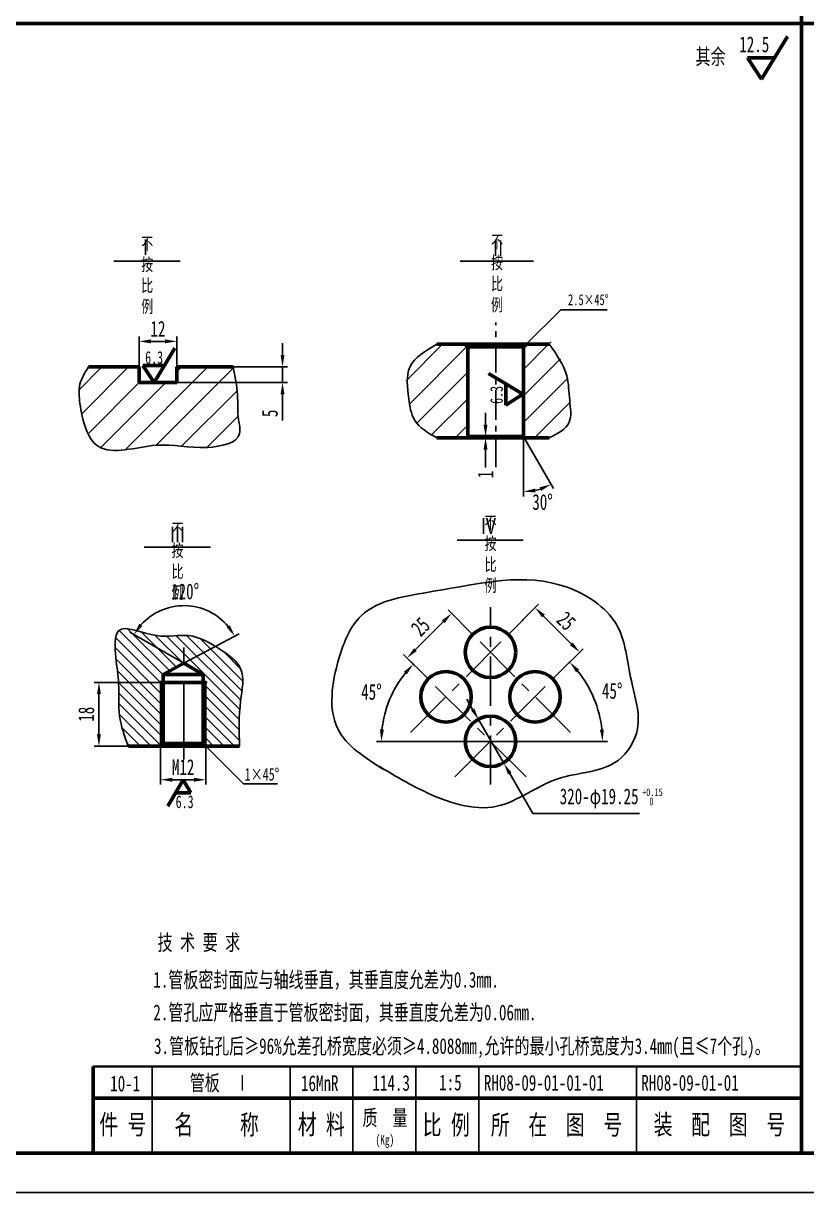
# Model space of a CAD drawing. Header units: millimetres. Extents: x 23903 to 90356, y -5632 to 81432.
# Drawn here: x 55158 to 57148, y 51807 to 54777 of the extents above; entities that cross this region are included whole.
import ezdxf

# ---------------------------------------------------------------- set-up
doc = ezdxf.new("R2010")
doc.units = ezdxf.units.MM
for name, pattern in [('ACAD_ISO04W100', [30.5, 24, -3, 0.5, -3]), ('CENTER', [50.8, 31.75, -6.35, 6.35, -6.35]), ('CENTERX2', [4, 2.5, -0.5, 0.5, -0.5]), ('PHANTOM2', [31.75, 15.875, -3.175, 3.175, -3.175, 3.175, -3.175])]:
    doc.linetypes.add(name, pattern=pattern)
doc.layers.get('0').update_dxf_attribs({"lineweight": 60})
doc.layers.get('DEFPOINTS').update_dxf_attribs({"color": 6, "linetype": 'PHANTOM2', "lineweight": 25})
doc.layers.add('CCX', color=3, linetype='Continuous', lineweight=25)
doc.layers.add('DD', color=4, linetype='CENTER', lineweight=25)
doc.styles.add('HZ', font='SIMFANG.TTF', dxfattribs={"width": 0.7})
doc.styles.add('HZ123', font='SIMFANG.TTF', dxfattribs={"width": 0.7, "height": 2.5})
doc.styles.add('WZ5', font='SIMFANG.TTF', dxfattribs={"width": 0.7})
doc.dimstyles.new('ISO-25', dxfattribs={"dimscale": 10, "dimtxt": 4, "dimasz": 3, "dimexe": 1.25, "dimexo": 0, "dimgap": 1.2, "dimtad": 0, "dimdec": 0, "dimtxsty": 'HZ', "dimcen": 2.5, "dimadec": 0, "dimazin": 0, "dimtfac": 1, "dimtdec": 0, "dimtmove": 0, "dimatfit": 3, "dimfxl": 1, "dimarcsym": 0})
doc.dimstyles.new('ISO-25$0', dxfattribs={"dimscale": 10, "dimtxt": 4, "dimasz": 3, "dimexe": 1.25, "dimexo": 0, "dimgap": 1.2, "dimtad": 1, "dimdec": 0, "dimtxsty": 'HZ', "dimcen": 0, "dimclrd": 256, "dimclrt": 256, "dimadec": 0, "dimazin": 0, "dimtfac": 1, "dimtdec": 0, "dimtmove": 0, "dimatfit": 2, "dimfxl": 1, "dimlwd": -1, "dimarcsym": 0})
doc.dimstyles.new('ISO-25$2', dxfattribs={"dimscale": 10, "dimtxt": 4, "dimasz": 3, "dimexe": 1.25, "dimexo": 0, "dimgap": 1.5, "dimtad": 2, "dimtih": 1, "dimtoh": 1, "dimdec": 0, "dimdsep": 46, "dimtxsty": 'HZ', "dimcen": 3, "dimadec": 0, "dimazin": 0, "dimtfac": 1, "dimtdec": 0, "dimtmove": 0, "dimatfit": 3, "dimfxl": 1, "dimarcsym": 0})
doc.dimstyles.new('ISO-25$3', dxfattribs={"dimscale": 10, "dimtxt": 4, "dimasz": 3, "dimexe": 1.25, "dimexo": 0, "dimgap": 1.5, "dimtad": 2, "dimtih": 1, "dimtoh": 1, "dimdec": 0, "dimdsep": 46, "dimtxsty": 'HZ', "dimcen": -2.5, "dimadec": 0, "dimazin": 0, "dimtfac": 1, "dimtdec": 0, "dimtmove": 0, "dimatfit": 3, "dimldrblk": 'NONE', "dimfxl": 1, "dimarcsym": 0})
pattern_1 = [(45, (41081.82, 23464.42), (-33.67596, 33.67596), [])]

# ---------------------------------------------------------------- blocks, each defined once
blk = doc.blocks.new('*D127')
at = {"layer": 'CCX', "color": 0, "lineweight": -2}
blk.add_line((56551.8, 52953.4), (56642, 52953.4), dxfattribs=at)
blk.add_arc((56344.8, 52953.4), 284.6, 6.0419, 38.9581, dxfattribs=at)
at = {"layer": 'CCX', "color": 0}
for points in [[(56562.4, 53129), (56569.9, 53135.7), (56546.1, 53154.6)], [(56632.9, 52983.6), (56622.9, 52983.1), (56629.5, 52953.4)]]:
    blk.add_solid(points, dxfattribs=at)
at = {"layer": 'DEFPOINTS', "color": 0}
for p in [(56548.5, 53157), (56619.8, 53027), (56137.9, 52953.4), (56551.8, 52953.4), (56254.3, 52862.9)]:
    blk.add_point(p, dxfattribs=at)
at = {"layer": 'CCX', "color": 0, "insert": (56654, 53081.4), "char_height": 40, "attachment_point": 5, "style": 'HZ'}
blk.add_mtext('45°', dxfattribs=at)
blk = doc.blocks.new('*D128')
at = {"layer": 'CCX', "color": 0, "lineweight": -2}
blk.add_line((56137.9, 52953.4), (56054.9, 52953.4), dxfattribs=at)
blk.add_arc((56344.8, 52953.4), 277.4, 141.1991, 173.8009, dxfattribs=at)
at = {"layer": 'CCX', "color": 0}
for points in [[(56124.9, 53130.5), (56132.4, 53123.9), (56148.7, 53149.5)], [(56074, 52983.1), (56064, 52983.6), (56067.4, 52953.4)]]:
    blk.add_solid(points, dxfattribs=at)
at = {"layer": 'DEFPOINTS', "color": 0}
for p in [(56141.2, 53157), (56104.6, 53092.1), (56137.9, 52953.4), (56551.8, 52953.4), (56435.3, 52862.9)]:
    blk.add_point(p, dxfattribs=at)
at = {"layer": 'CCX', "color": 0, "insert": (56042.3, 53078.7), "char_height": 40, "attachment_point": 5, "style": 'HZ'}
blk.add_mtext('45°', dxfattribs=at)
blk = doc.blocks.new('*D129')
at = {"layer": 'CCX', "color": 0, "lineweight": -2}
for p, q in [((56390.2, 53225), (56467.1, 53301.9)), ((56503.4, 53111.9), (56580.2, 53188.8))]:
    blk.add_line(p, q, dxfattribs=at)
at = {"layer": 'CCX'}
blk.add_line((56479.4, 53271.8), (56550.2, 53201.1), dxfattribs=at)
for points in [[(56483, 53275.4), (56475.9, 53268.3), (56458.2, 53293)], [(56553.7, 53204.7), (56546.6, 53197.6), (56571.4, 53179.9)]]:
    blk.add_solid(points, dxfattribs=at)
at = {"layer": 'DEFPOINTS', "color": 0}
for p in [(56390.2, 53225), (56571.4, 53179.9), (56503.4, 53111.9)]:
    blk.add_point(p, dxfattribs=at)
at = {"layer": 'CCX', "insert": (56537.4, 53259.1), "char_height": 40, "attachment_point": 5, "rotation": 315, "style": 'HZ'}
blk.add_mtext('25', dxfattribs=at)
blk = doc.blocks.new('*D130')
at = {"layer": 'CCX', "color": 0, "lineweight": -2}
for p, q in [((56299.4, 53225), (56237.2, 53287.3)), ((56186.3, 53111.9), (56124.1, 53174.1))]:
    blk.add_line(p, q, dxfattribs=at)
at = {"layer": 'CCX'}
blk.add_line((56154.1, 53186.5), (56224.8, 53257.2), dxfattribs=at)
for points in [[(56221.3, 53260.8), (56228.4, 53253.7), (56246, 53278.4)], [(56150.6, 53190), (56157.7, 53183), (56132.9, 53165.3)]]:
    blk.add_solid(points, dxfattribs=at)
at = {"layer": 'DEFPOINTS', "color": 0}
for p in [(56246, 53278.4), (56299.4, 53225), (56186.3, 53111.9)]:
    blk.add_point(p, dxfattribs=at)
at = {"layer": 'CCX', "insert": (56166.9, 53244.5), "char_height": 40, "attachment_point": 5, "rotation": 45, "style": 'HZ'}
blk.add_mtext('25', dxfattribs=at)
blk = doc.blocks.new('*D131')
at = {"layer": 'CCX', "color": 0, "lineweight": -2}
for p, q in [((56332.2, 53757.6), (56332.2, 53787.6)), ((56287, 53727.6), (56344.7, 53727.6)), ((56332.2, 53727.6), (56332.2, 53724.3)), ((56285.1, 53724.3), (56344.7, 53724.3)), ((56332.2, 53694.3), (56332.2, 53648.8))]:
    blk.add_line(p, q, dxfattribs=at)
at = {"layer": 'CCX', "color": 0}
for points in [[(56327.2, 53757.6), (56337.2, 53757.6), (56332.2, 53727.6)], [(56327.2, 53694.3), (56337.2, 53694.3), (56332.2, 53724.3)]]:
    blk.add_solid(points, dxfattribs=at)
at = {"layer": 'DEFPOINTS', "color": 0}
for p in [(56287, 53727.6), (56332.2, 53727.6), (56285.1, 53724.3)]:
    blk.add_point(p, dxfattribs=at)
at = {"layer": 'CCX', "color": 0, "insert": (56332.2, 53631.3), "char_height": 40, "attachment_point": 5, "rotation": 90, "style": 'HZ'}
blk.add_mtext('1', dxfattribs=at)
blk = doc.blocks.new('*D132')
at = {"layer": 'CCX', "color": 0, "lineweight": -2}
for p, q in [((56428.9, 53727.6), (56428.9, 53575)), ((56477, 53644.3), (56505.2, 53595.5))]:
    blk.add_line(p, q, dxfattribs=at)
blk.add_arc((56428.9, 53727.6), 140, 282.2974, 287.7026, dxfattribs=at)
at = {"layer": 'CCX', "color": 0}
for points in [[(56459.3, 53585.8), (56458.2, 53595.7), (56428.9, 53587.5)], [(56469.5, 53598.7), (56473.5, 53589.6), (56498.9, 53606.3)]]:
    blk.add_solid(points, dxfattribs=at)
at = {"layer": 'DEFPOINTS', "color": 0}
for p in [(56428.9, 53955.3), (56428.9, 53727.6), (56430.8, 53724.3), (56477, 53644.3), (56453.2, 53589.7)]:
    blk.add_point(p, dxfattribs=at)
at = {"layer": 'CCX', "color": 0, "insert": (56477.2, 53561.1), "char_height": 40, "attachment_point": 5, "style": 'HZ'}
blk.add_mtext('30°', dxfattribs=at)
blk = doc.blocks.new('*D95')
at = {"layer": 'CCX', "color": 0, "lineweight": -2}
for p, q in [((55451.9, 53904.6), (55451.9, 53981.9)), ((55547.9, 53904.6), (55547.9, 53981.9))]:
    blk.add_line(p, q, dxfattribs=at)
at = {"layer": 'CCX'}
blk.add_line((55481.9, 53969.4), (55517.9, 53969.4), dxfattribs=at)
for points in [[(55481.9, 53974.4), (55481.9, 53964.4), (55451.9, 53969.4)], [(55517.9, 53974.4), (55517.9, 53964.4), (55547.9, 53969.4)]]:
    blk.add_solid(points, dxfattribs=at)
at = {"layer": 'DEFPOINTS', "color": 0}
for p in [(55547.9, 53969.4), (55451.9, 53904.6), (55547.9, 53904.6)]:
    blk.add_point(p, dxfattribs=at)
at = {"layer": 'CCX', "insert": (55499.9, 54001.4), "char_height": 40, "attachment_point": 5, "style": 'HZ'}
blk.add_mtext('12', dxfattribs=at)
blk = doc.blocks.new('*D96')
at = {"layer": 'CCX'}
for p, q in [((55816.4, 53934.6), (55816.4, 53964.6)), ((55816.4, 53904.6), (55816.4, 53864.6)), ((55816.4, 53834.6), (55816.4, 53768.3))]:
    blk.add_line(p, q, dxfattribs=at)
at = {"layer": 'CCX', "color": 0, "lineweight": -2}
for p, q in [((55690.7, 53904.6), (55828.9, 53904.6)), ((55547.9, 53864.6), (55828.9, 53864.6))]:
    blk.add_line(p, q, dxfattribs=at)
at = {"layer": 'CCX'}
for points in [[(55811.4, 53934.6), (55821.4, 53934.6), (55816.4, 53904.6)], [(55811.4, 53834.6), (55821.4, 53834.6), (55816.4, 53864.6)]]:
    blk.add_solid(points, dxfattribs=at)
at = {"layer": 'DEFPOINTS', "color": 0}
for p in [(55690.7, 53904.6), (55547.9, 53864.6), (55816.4, 53864.6)]:
    blk.add_point(p, dxfattribs=at)
at = {"layer": 'CCX', "insert": (55784.4, 53786.5), "char_height": 40, "attachment_point": 5, "rotation": 90, "style": 'HZ'}
blk.add_mtext('5', dxfattribs=at)
blk = doc.blocks.new('*D97')
at = {"layer": 'CCX', "color": 0, "lineweight": -2}
for p, q in [((56299.5, 53034.7), (56284.4, 53060.6)), ((56314.5, 53008.7), (56378.8, 52897.6)), ((56452.5, 52770.2), (56393.9, 52871.6)), ((56723.4, 52770.2), (56452.5, 52770.2))]:
    blk.add_line(p, q, dxfattribs=at)
at = {"layer": 'CCX', "color": 0}
for points in [[(56303.8, 53037.2), (56295.1, 53032.2), (56314.5, 53008.7)], [(56398.2, 52874.1), (56389.5, 52869.1), (56378.8, 52897.6)]]:
    blk.add_solid(points, dxfattribs=at)
at = {"layer": 'DEFPOINTS', "color": 0}
for p in [(56314.5, 53008.7), (56378.8, 52897.6)]:
    blk.add_point(p, dxfattribs=at)
at = {"layer": 'CCX', "color": 0, "insert": (56620.9, 52808.3), "char_height": 40, "attachment_point": 5, "style": 'HZ'}
blk.add_mtext('320-φ19.25', dxfattribs=at)
blk = doc.blocks.new('_None')
blk = doc.blocks.new('*D98')
at = {"layer": 'CCX', "color": 0, "lineweight": -2}
for p, q in [((55506.6, 52941.3), (55506.6, 52843.4)), ((55621.3, 52941.3), (55621.3, 52843.4))]:
    blk.add_line(p, q, dxfattribs=at)
at = {"layer": 'CCX'}
blk.add_line((55536.6, 52855.9), (55591.3, 52855.9), dxfattribs=at)
for points in [[(55536.6, 52860.9), (55536.6, 52850.9), (55506.6, 52855.9)], [(55591.3, 52860.9), (55591.3, 52850.9), (55621.3, 52855.9)]]:
    blk.add_solid(points, dxfattribs=at)
at = {"layer": 'DEFPOINTS', "color": 0}
for p in [(55506.6, 52941.3), (55621.3, 52941.3), (55621.3, 52855.9)]:
    blk.add_point(p, dxfattribs=at)
at = {"layer": 'CCX', "insert": (55563.9, 52887.9), "char_height": 40, "attachment_point": 5, "style": 'HZ'}
blk.add_mtext('M12', dxfattribs=at)
blk = doc.blocks.new('*D99')
at = {"layer": 'CCX', "color": 0, "lineweight": -2}
for p, q in [((55506.6, 53103.3), (55337.4, 53103.3)), ((55506.6, 52941.3), (55337.4, 52941.3))]:
    blk.add_line(p, q, dxfattribs=at)
at = {"layer": 'CCX'}
blk.add_line((55349.9, 53073.3), (55349.9, 52971.3), dxfattribs=at)
for points in [[(55344.9, 53073.3), (55354.9, 53073.3), (55349.9, 53103.3)], [(55344.9, 52971.3), (55354.9, 52971.3), (55349.9, 52941.3)]]:
    blk.add_solid(points, dxfattribs=at)
at = {"layer": 'DEFPOINTS', "color": 0}
for p in [(55506.6, 53103.3), (55349.9, 52941.3), (55506.6, 52941.3)]:
    blk.add_point(p, dxfattribs=at)
at = {"layer": 'CCX', "insert": (55317.9, 53022.3), "char_height": 40, "attachment_point": 5, "rotation": 90, "style": 'HZ'}
blk.add_mtext('18', dxfattribs=at)
blk = doc.blocks.new('*D133')
at = {"layer": 'CCX', "color": 0, "lineweight": -2}
for q in [(55428.2, 53231.1), (55706.2, 53226.5)]:
    blk.add_line((55565.9, 53151.6), q, dxfattribs=at)
blk.add_arc((55565.9, 53151.6), 146.5, 39.8442, 138.2493, dxfattribs=at)
at = {"layer": 'CCX', "color": 0}
for points in [[(55460.6, 53246.2), (55452.5, 53252.1), (55439, 53224.9)], [(55682.6, 53248.3), (55674.3, 53242.7), (55695.2, 53220.6)]]:
    blk.add_solid(points, dxfattribs=at)
at = {"layer": 'DEFPOINTS', "color": 0}
for p in [(55619.1, 53288.2), (55565.9, 53151.6), (55565.9, 53151.6), (55513.3, 53123.5), (55614.6, 53123.5)]:
    blk.add_point(p, dxfattribs=at)
at = {"layer": 'CCX', "color": 0, "insert": (55568.9, 53333.9), "char_height": 40, "attachment_point": 5, "style": 'HZ'}
blk.add_mtext('120%%d', dxfattribs=at)

msp = doc.modelspace()

# ---------------------------------------------------------------- hatches: boundary and pattern name
at = {"layer": 'CCX'}
h = msp.add_hatch(dxfattribs=at)
h.set_pattern_fill('ANSI31', color=256, scale=15, style=0)
h.set_pattern_definition(pattern_1)
edge = h.paths.add_edge_path()
edge.add_line((56287, 53955.3), (56280.4, 53961.9))
edge.add_line((56280.4, 53961.9), (56208.4, 53961.9))
edge.add_spline(control_points=[(56208.4, 53961.9), (56208.4, 53991.8), (56114.1, 53895.2), (56137.7, 53834.9), (56145.6, 53759.1), (56185.8, 53736.8), (56208.4, 53724.3)], knot_values=[0, 0, 0, 0, 89.688926, 169.415467, 225.967474, 298.552238, 298.552238, 298.552238, 298.552238], degree=3, periodic=0)
edge.add_line((56208.4, 53724.3), (56285.1, 53724.3))
edge.add_line((56285.1, 53724.3), (56287, 53727.6))
edge.add_line((56287, 53727.6), (56287, 53955.3))
edge = h.paths.add_edge_path()
edge.add_spline(control_points=[(56494.3, 53724.3), (56515.6, 53734.8), (56555.7, 53754.6), (56542.9, 53826.7), (56549.4, 53875), (56494.3, 53992.4), (56494.3, 53961.9)], knot_values=[0, 0, 0, 0, 63.895874, 119.980656, 182.38598, 273.914336, 273.914336, 273.914336, 273.914336], degree=3, periodic=0)
edge.add_line((56494.3, 53961.9), (56435.5, 53961.9))
edge.add_line((56435.5, 53961.9), (56428.9, 53955.3))
edge.add_line((56428.9, 53955.3), (56428.9, 53727.6))
edge.add_line((56428.9, 53727.6), (56430.8, 53724.3))
edge.add_line((56430.8, 53724.3), (56494.3, 53724.3))
h = msp.add_hatch(dxfattribs=at)
h.set_pattern_fill('ANSI31', color=256, scale=15, style=0)
h.set_pattern_definition(pattern_1)
edge = h.paths.add_edge_path()
edge.add_line((55451.9, 53864.6), (55451.9, 53904.6))
edge.add_line((55451.9, 53904.6), (55323.3, 53904.6))
edge.add_spline(control_points=[(55323.3, 53904.6), (55314.4, 53890.3), (55296.5, 53861.6), (55302.6, 53789.6), (55334.1, 53661.6), (55499.6, 53721.6), (55599.3, 53689.8), (55718, 53713.3), (55700.7, 53781.2), (55705, 53836.3), (55695.7, 53880.8), (55690.7, 53904.6)], knot_values=[0, 0, 0, 0, 49.033948, 98.007296, 216.274077, 363.350673, 494.176321, 583.199557, 618.673888, 681.310157, 753.393961, 753.393961, 753.393961, 753.393961], degree=3, periodic=0)
edge.add_line((55690.7, 53904.6), (55547.9, 53904.6))
edge.add_line((55547.9, 53904.6), (55547.9, 53864.6))
edge.add_line((55547.9, 53864.6), (55451.9, 53864.6))
h = msp.add_hatch(dxfattribs=at)
h.set_pattern_fill('ANSI31', color=256, scale=150, angle=90, style=0)
h.set_pattern_definition([(135, (54572.882, 41520.429), (-13.258252, -13.258252), [])])
edge = h.paths.add_edge_path()
edge.add_line((55506.6, 53103.3), (55513.3, 53103.3))
edge.add_line((55513.3, 53103.3), (55513.3, 53123.5))
edge.add_line((55513.3, 53123.5), (55565.9, 53151.6))
edge.add_line((55565.9, 53151.6), (55614.6, 53123.5))
edge.add_line((55614.6, 53123.5), (55614.6, 53103.3))
edge.add_line((55614.6, 53103.3), (55621.3, 53103.3))
edge.add_line((55621.3, 53103.3), (55621.3, 52941.3))
edge.add_line((55621.3, 52941.3), (55707.1, 52941.3))
edge.add_spline(control_points=[(55707.1, 52941.3), (55706, 52978.7), (55704.2, 53042.6), (55725.7, 53140.4), (55653.8, 53191.2), (55580.6, 53232.9), (55496.3, 53208.2), (55386.2, 53266.1), (55391.9, 53161.6), (55403.3, 53096.8), (55396.6, 53017.3), (55415, 52966.3), (55424.1, 52941.2)], knot_values=[0, 0, 0, 0, 115.098488, 196.669162, 266.295197, 355.556082, 437.241081, 534.086906, 601.648289, 669.209672, 750.815716, 830.57495, 830.57495, 830.57495, 830.57495], degree=3, periodic=0)
edge.add_line((55424, 52941.3), (55506.6, 52941.3))
edge.add_line((55506.6, 52941.3), (55506.6, 53103.3))

# ---------------------------------------------------------------- linework, layer by layer
for p, q in [((57135.4, 51907.1), (57135.4, 57647.1)), ((57135.4, 51907.1), (57135.4, 57647.1)), ((56208.4, 53961.9), (56494.3, 53961.9)), ((56287, 53955.3), (56428.9, 53955.3)), ((55451.9, 53904.6), (55323.3, 53904.6)), ((55451.9, 53864.6), (55451.9, 53904.6)), ((55547.9, 53864.6), (55547.9, 53904.6)), ((55547.9, 53904.6), (55690.7, 53904.6)), ((55451.9, 53864.6), (55547.9, 53864.6)), ((56383.6, 53807.1), (56426.8, 53835.3)), ((56428.9, 53727.6), (56287, 53727.6)), ((56494.3, 53724.3), (56208.4, 53724.3)), ((55565.9, 53151.6), (55513.3, 53123.5)), ((55614.6, 53123.5), (55565.9, 53151.6)), ((55513.3, 53123.5), (55614.6, 53123.5)), ((55506.6, 53103.3), (55621.3, 53103.3)), ((55424.7, 52941.3), (55707.1, 52941.3)), ((55506.6, 52941.3), (55513.3, 52948)), ((55513.3, 52948), (55614.6, 52948)), ((55524.9, 52788.4), (55563.9, 52855.9)), ((55583.1, 52822.8), (55563.9, 52855.9)), ((55335.4, 52127.1), (55335.4, 51907.1)), ((55335.4, 52047.1), (57135.4, 52047.1)), ((61165.4, 51907.1), (53105.4, 51907.1))]:
    msp.add_line(p, q)
at = {"color": 7}
for p, q in [((57135.4, 51907.1), (57135.4, 57647.1)), ((53105.4, 54777.1), (61165.4, 54777.1))]:
    msp.add_line(p, q, dxfattribs=at)
at = {"ltscale": 8}
for p, q in [((57033.3, 54635.4), (57099.2, 54744.2)), ((57033.3, 54635.4), (57099.2, 54744.2)), ((57033.3, 54635.4), (56998.1, 54689.5)), ((57066, 54689.5), (56998.1, 54689.5)), ((57033.3, 54635.4), (56998.1, 54689.5)), ((57066, 54689.5), (56998.1, 54689.5)), ((55489.9, 53865.2), (55542.5, 53952.2)), ((55489.9, 53865.2), (55461.7, 53908.5)), ((55516, 53908.5), (55461.7, 53908.5)), ((56383.6, 53861.4), (56339.8, 53887.9)), ((56426.8, 53835.3), (56383.6, 53861.4)), ((56383.6, 53861.4), (56383.6, 53807.1))]:
    msp.add_line(p, q, dxfattribs=at)
at = {"color": 0}
msp.add_line((55583.1, 52822.8), (55544.8, 52822.8), dxfattribs=at)
at = {"const_width": 3}
msp.add_lwpolyline([(61165.4, 51907.1), (61165.4, 57647.1), (53105.4, 57647.1), (53105.4, 51907.1), (61165.4, 51907.1)], dxfattribs=at)
for points in [[(56287, 53955.3), (56280.4, 53961.9)], [(56287, 53727.6), (56287, 53955.3)], [(56428.9, 53955.3), (56435.5, 53961.9)], [(56428.9, 53727.6), (56428.9, 53955.3)], [(56287, 53727.6), (56285.1, 53724.3)], [(56428.9, 53727.6), (56430.8, 53724.3)]]:
    msp.add_lwpolyline(points)
at = {"color": 0}
msp.add_lwpolyline([(55614.6, 52948), (55614.6, 53103.3), (55614.6, 53123.5), (55565.9, 53151.6), (55513.3, 53123.5), (55614.6, 53123.5), (55614.6, 53103.3), (55621.3, 53103.3), (55506.6, 53103.3), (55513.3, 53103.3), (55513.3, 53123.5), (55513.3, 52948)], dxfattribs=at)
for centre in [(56344.8, 53179.6), (56231.7, 53066.5), (56458, 53066.5), (56344.8, 52953.4)]:
    msp.add_circle(centre, 64.2)
at = {"layer": 'CCX'}
for p, q in [((55387.8, 54173.5), (55555.9, 54173.5)), ((56267.8, 54173.5), (56454.1, 54173.5)), ((56435.5, 53961.9), (56523.5, 54049.8)), ((56523.5, 54049.8), (56641.2, 54049.8)), ((56430.8, 53724.3), (56477, 53644.3)), ((56260.1, 53464.8), (56428.2, 53464.8)), ((55464.9, 53447), (55633, 53447)), ((55506.6, 52941.3), (55506.6, 53103.3)), ((55621.3, 52941.3), (55621.3, 53103.3)), ((55614.6, 52948), (55717.5, 52845.1)), ((56137.9, 52953.4), (56551.8, 52953.4)), ((55717.5, 52845.1), (55803.5, 52845.1)), ((55485.4, 52127.1), (55485.4, 51907.1)), ((55835.4, 52127.1), (55835.4, 51907.1)), ((55995.4, 52127.1), (55995.4, 51907.1)), ((56155.4, 52127.1), (56155.4, 51907.1)), ((56315.4, 52127.1), (56315.4, 51907.1)), ((56715.4, 52127.1), (56715.4, 51907.1)), ((61265.4, 51807.1), (52855.4, 51807.1))]:
    msp.add_line(p, q, dxfattribs=at)
at = {"layer": 'CCX', "lineweight": 35}
msp.add_line((55335.4, 52127.1), (57135.4, 52127.1), dxfattribs=at)
at = {"layer": 'CCX'}
for points, start_tangent in [([(56208.4, 53961.9), (56139.9, 53903.9), (56137, 53824.3), (56151.7, 53769.7), (56208.4, 53724.3)], (0, 1)), ([(56494.3, 53961.9), (56538.6, 53881.8), (56546, 53819.8), (56544.6, 53763.8), (56494.3, 53724.3)], (0, 1)), ([(56073.4, 52881.7), (55956.9, 52985.2), (55959.5, 53163.7), (56016.4, 53272.4), (56200.3, 53334.5), (56539.6, 53344.8), (56663.9, 53251.7), (56702.7, 53106.8), (56718.2, 52985.2), (56669, 52905), (56516.2, 52858.4), (56360.9, 52788.5), (56174.4, 52827.3), (56063, 52889.4)], (-0.707422, 0.706791))]:
    msp.add_spline(points, degree=3, dxfattribs=dict(at, start_tangent=start_tangent))
for points in [[(55323.3, 53904.6), (55301.7, 53860.6), (55301.7, 53811.6), (55348, 53702.8), (55495, 53705.5), (55625.7, 53700.1), (55707.4, 53735.5), (55704.7, 53770.8), (55702, 53833.4), (55690.7, 53904.6)], [(55424.1, 52941.2), (55402.5, 53017.9), (55400, 53099.5), (55392.8, 53166.7), (55400, 53233.9), (55496.1, 53221.9), (55577.8, 53221.9), (55659.5, 53185.9), (55710, 53137.9), (55710, 53056.3), (55707.1, 52941.3)]]:
    msp.add_spline(points, degree=3, dxfattribs=at)
at = {"layer": 'DD', "linetype": 'CENTERX2', "ltscale": 30}
msp.add_line((56358, 53650.2), (56358, 54017), dxfattribs=at)
at = {"layer": 'DD', "linetype": 'CENTERX2', "ltscale": 50}
for p, q in [((56344.8, 52843.6), (56344.8, 53294.4)), ((56141.2, 52976), (56435.3, 53270.2)), ((56548.5, 52976), (56254.3, 53270.2)), ((56435.3, 52862.9), (56141.2, 53157)), ((56254.3, 52862.9), (56548.5, 53157))]:
    msp.add_line(p, q, dxfattribs=at)
at = {"layer": 'DD', "linetype": 'ACAD_ISO04W100', "ltscale": 8}
msp.add_line((55565.9, 52907), (55565.9, 53191.5), dxfattribs=at)

# ---------------------------------------------------------------- texts
at = {"style": 'HZ', "width": 0.7}
msp.add_text('其余', height=40, dxfattribs=at).set_placement((56865.8, 54672.8))
at = {"layer": 'CCX', "width": 0.7}
for s, height, style, p in [('12.5', 40, 'HZ', (56977, 54704)), ('12.5', 40, 'HZ', (56977, 54704)), ('其余', 40, 'HZ', (56865.8, 54672.8)), ('6.3', 32, 'HZ', (55467.3, 53912.5)), ('1×45°', 32.04, 'HZ', (55720.3, 52853.7)), ('6.3', 32, 'HZ', (55544.8, 52783.9)), ('+0.15', 19.2, 'HZ', (56730, 52814.6)), ('0', 19.2, 'HZ', (56748.6, 52791)), ('技 术 要 求', 40, 'HZ', (55498.9, 52422.7)), ('1.管板密封面应与轴线垂直，其垂直度允差为0.3mm.', 40, 'HZ', (55488.1, 52327.9)), ('2.管孔应严格垂直于管板密封面，其垂直度允差为0.06mm.', 40, 'HZ', (55488.1, 52244.9)), ('3.管板钻孔后≥96%%%允差孔桥宽度必须≥4.8088mm,允许的最小孔桥宽度为3.4mm(且≤7个孔)。', 40, 'HZ', (55489.9, 52159.4)), ('10-1', 40, 'HZ', (55378.5, 52064.2)), ('管板  Ⅰ', 40, 'HZ', (55580.7, 52066.1)), ('16MnR', 40, 'HZ', (55863.4, 52065)), ('114.3', 40, 'HZ', (56044.9, 52065.8)), ('1:5', 40, 'HZ123', (56214.4, 52066.8)), ('RH08-09-01-01-01', 40, 'HZ', (56328, 52066.1)), ('RH08-09-01-01', 40, 'HZ', (56728, 52066.1)), ('件 号', 50, 'WZ5', (55351, 51955.1)), ('  名     称', 50, 'WZ5', (55493.9, 51954.7)), ('材 料', 50, 'WZ5', (55855.3, 51955.6)), ('质  量', 40, 'WZ5', (56019.5, 51977.4)), ('比 例', 50, 'WZ5', (56172.6, 51954.3)), ('所  在  图  号', 50, 'WZ5', (56345.7, 51954.5)), ('装  配  图  号', 50, 'WZ5', (56759.6, 51955.1)), ('(Kg)', 25.03, 'HZ', (56052.6, 51928.7))]:
    msp.add_text(s, height=height, dxfattribs=dict(at, style=style)).set_placement(p)
at = {"layer": 'CCX', "linetype": 'ByBlock', "style": 'HZ123', "width": 0.8}
for s, p in [('Ⅰ', (55446.5, 54189)), ('Ⅱ', (56342.4, 54186.3)), ('Ⅳ', (56317.6, 53480.4)), ('Ⅲ', (55527.7, 53458.6))]:
    msp.add_text(s, height=40, dxfattribs=at).set_placement(p)
at = {"layer": 'CCX', "style": 'HZ', "width": 0.7}
msp.add_text('6.3', height=32, rotation=90, dxfattribs=at).set_placement((56376.2, 53810.6))
at = {"layer": 'CCX', "char_height": 32, "width": 0.75, "attachment_point": 5, "style": 'HZ123'}
for insert in [(55472.6, 54162.9), (56361.4, 54167.4)]:
    msp.add_mtext('\\fﾷￂￋￎ_GB2312|b0|i0|c134|p49;\\P不按比例', dxfattribs=dict(at, insert=insert))
at = {"layer": 'CCX', "insert": (56541.7, 54075), "char_height": 28, "attachment_point": 4, "style": 'HZ'}
msp.add_mtext('2.5×45%%d', dxfattribs=at)
at = {"layer": 'CCX', "linetype": 'ByBlock', "char_height": 32, "width": 0.75, "attachment_point": 5, "style": 'HZ123'}
for insert in [(56345, 53454.2), (55549.7, 53436.4)]:
    msp.add_mtext('\\fﾷￂￋￎ_GB2312|b0|i0|c134|p49;\\P不按比例', dxfattribs=dict(at, insert=insert))

# ---------------------------------------------------------------- dimensions: what is measured, and where the dimension line sits
at = {"layer": 'CCX'}
for base, p1, p2, text, picture, middle in [((55547.9, 53969.4), (55451.9, 53904.6), (55547.9, 53904.6), '12', '*D95', (55499.9, 54001.4)), ((55621.3, 52855.9), (55506.6, 52941.3), (55621.3, 52941.3), 'M12', '*D98', (55563.9, 52887.9))]:
    dim = msp.add_linear_dim(base=base, p1=p1, p2=p2, text=text, dimstyle='ISO-25$0', dxfattribs=at)
    dim.commit()
    dim.dimension.update_dxf_attribs({"geometry": picture, "text_midpoint": middle})
for base, p1, p2, angle, text, picture, middle in [((55816.4, 53864.6), (55690.7, 53904.6), (55547.9, 53864.6), 90, '5', '*D96', (55784.4, 53786.5)), ((55349.9, 52941.3), (55506.6, 53103.3), (55506.6, 52941.3), 270, '18', '*D99', (55317.9, 53022.3))]:
    dim = msp.add_linear_dim(base=base, p1=p1, p2=p2, angle=angle, text=text, dimstyle='ISO-25$0', dxfattribs=at)
    dim.commit()
    dim.dimension.update_dxf_attribs({"geometry": picture, "text_midpoint": middle})
dim = msp.add_angular_dim_2l(base=(56453.2, 53589.7), line1=((56430.8, 53724.3), (56477, 53644.3)), line2=((56428.9, 53727.6), (56428.9, 53955.3)), dimstyle='ISO-25$2', dxfattribs=at)
dim.commit()
dim.dimension.update_dxf_attribs({"geometry": '*D132', "text_midpoint": (56477.2, 53596.1), "dimtype": 162})
dim = msp.add_linear_dim(base=(56332.2, 53727.6), p1=(56285.1, 53724.3), p2=(56287, 53727.6), angle=90, text='1', dimstyle='ISO-25', dxfattribs=at)
dim.commit()
dim.dimension.update_dxf_attribs({"geometry": '*D131', "text_midpoint": (56332.2, 53631.3), "dimtype": 160})
dim = msp.add_angular_dim_2l(base=(55619.1, 53288.2), line1=((55614.6, 53123.5), (55565.9, 53151.6)), line2=((55565.9, 53151.6), (55513.3, 53123.5)), text='120%%d', dimstyle='ISO-25$2', dxfattribs=at)
dim.commit()
dim.dimension.update_dxf_attribs({"geometry": '*D133', "text_midpoint": (55568.9, 53333.9)})
for p1, p2, distance, picture, middle in [((56186.3, 53111.9), (56299.4, 53225), 75.5, '*D130', (56166.9, 53244.5)), ((56390.2, 53225), (56503.4, 53111.9), 96.2, '*D129', (56537.4, 53259.1))]:
    dim = msp.add_aligned_dim(p1=p1, p2=p2, distance=distance, text='25', dimstyle='ISO-25$0', dxfattribs=at)
    dim.commit()
    dim.dimension.update_dxf_attribs({"geometry": picture, "text_midpoint": middle})
for base, line2, picture, middle in [((56104.6, 53092.1), ((56435.3, 52862.9), (56141.2, 53157)), '*D128', (56042.3, 53078.7)), ((56619.8, 53027), ((56254.3, 52862.9), (56548.5, 53157)), '*D127', (56654, 53081.4))]:
    dim = msp.add_angular_dim_2l(base=base, line1=((56137.9, 52953.4), (56551.8, 52953.4)), line2=line2, dimstyle='ISO-25$2', override={"dimtad": 2, "dimtih": 1}, dxfattribs=at)
    dim.commit()
    dim.dimension.update_dxf_attribs({"geometry": picture, "text_midpoint": middle})
dim = msp.add_diameter_dim_2p(p1=(56314.5, 53008.7), p2=(56378.8, 52897.6), text='320-φ19.25', dimstyle='ISO-25$3', dxfattribs=at)
dim.commit()
dim.dimension.update_dxf_attribs({"geometry": '*D97', "text_midpoint": (56620.9, 52770.2), "dimtype": 163})

doc.saveas('drawing.dxf')
